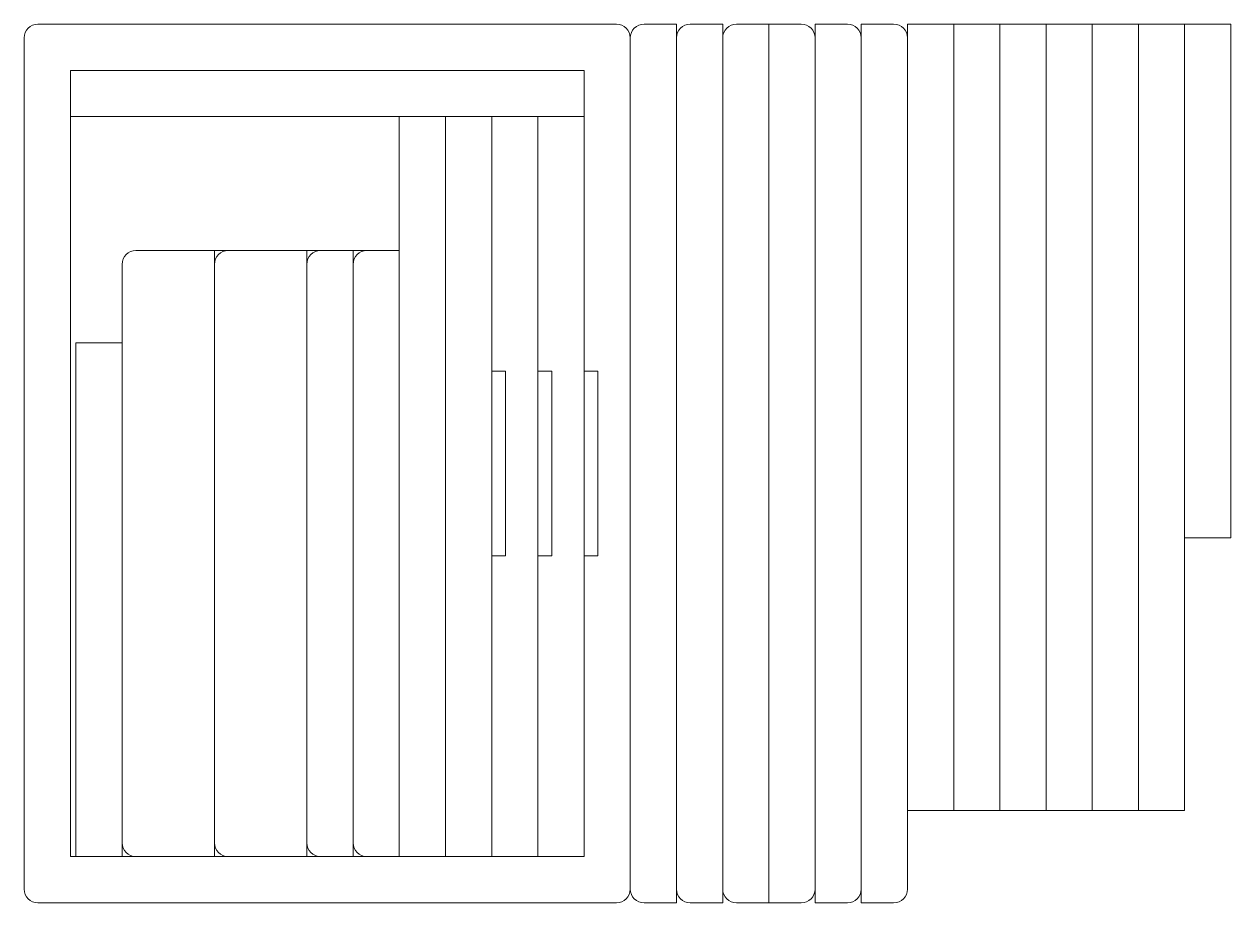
# Model space of a CAD drawing. Header units: millimetres. Extents: x 5 to 266, y -195 to -5.
import ezdxf

# ---------------------------------------------------------------- set-up
doc = ezdxf.new("R2010")
doc.units = ezdxf.units.MM
doc.layers.get('0').update_dxf_attribs({"color": 1, "linetype": 'CONTINUOUS', "lineweight": 0, "true_color": 0xff0000})

msp = doc.modelspace()

# ---------------------------------------------------------------- linework, layer by layer
for p, q in [((8, -4.9), (133.2, -4.9)), ((139.2, -4.9), (146.2, -4.9)), ((146.2, -195.1), (146.2, -4.9)), ((149.2, -4.9), (156.2, -4.9)), ((156.2, -195.1), (156.2, -4.9)), ((159.2, -4.9), (173.2, -4.9)), ((166.2, -195.1), (166.2, -4.9)), ((176.2, -4.9), (183.2, -4.9)), ((176.2, -195.1), (176.2, -4.9)), ((186.2, -4.9), (193.2, -4.9)), ((186.2, -195.1), (186.2, -4.9)), ((196.2, -4.9), (266.2, -4.9)), ((196.2, -192.1), (196.2, -4.9)), ((206.2, -175.1), (206.2, -4.9)), ((216.2, -175.1), (216.2, -4.9)), ((226.2, -175.1), (226.2, -4.9)), ((236.2, -175.1), (236.2, -4.9)), ((246.2, -175.1), (246.2, -4.9)), ((256.2, -175.1), (256.2, -4.9)), ((266.2, -116.1), (266.2, -4.9)), ((5, -192.1), (5, -7.9)), ((136.2, -192.1), (136.2, -7.9)), ((15, -14.9), (126.2, -14.9)), ((15, -185.1), (15, -14.9)), ((126.2, -185.1), (126.2, -14.9)), ((15, -24.9), (126.2, -24.9)), ((86.2, -185.1), (86.2, -24.9)), ((96.2, -185.1), (96.2, -24.9)), ((106.2, -185.1), (106.2, -24.9)), ((116.2, -185.1), (116.2, -24.9)), ((29.2, -53.9), (86.2, -53.9)), ((46.2, -185.1), (46.2, -53.9)), ((66.2, -185.1), (66.2, -53.9)), ((76.2, -185.1), (76.2, -53.9)), ((86.2, -185.1), (86.2, -53.9)), ((26.2, -185.1), (26.2, -56.9)), ((16.2, -185.1), (16.2, -73.9)), ((16.2, -73.9), (26.2, -73.9)), ((106.2, -80), (109.2, -80)), ((109.2, -120), (109.2, -80)), ((116.2, -80), (119.2, -80)), ((119.2, -120), (119.2, -80)), ((126.2, -80), (129.2, -80)), ((129.2, -120), (129.2, -80)), ((256.2, -116.1), (266.2, -116.1)), ((106.2, -120), (109.2, -120)), ((116.2, -120), (119.2, -120)), ((126.2, -120), (129.2, -120)), ((196.2, -175.1), (256.2, -175.1)), ((15, -185.1), (126.2, -185.1)), ((8, -195.1), (133.2, -195.1)), ((139.2, -195.1), (146.2, -195.1)), ((149.2, -195.1), (156.2, -195.1)), ((159.2, -195.1), (173.2, -195.1)), ((176.2, -195.1), (183.2, -195.1)), ((186.2, -195.1), (193.2, -195.1))]:
    msp.add_line(p, q)
for centre, start, end in [((8, -7.9), 90, 180), ((133.2, -7.9), 360, 90), ((139.2, -7.9), 90, 180), ((149.2, -7.9), 90, 180), ((159.2, -7.9), 90, 180), ((173.2, -7.9), 0, 90), ((183.2, -7.9), 0, 90), ((193.2, -7.9), 0, 90), ((29.2, -56.9), 90, 180), ((49.2, -56.9), 90, 180), ((69.2, -56.9), 90, 180), ((79.2, -56.9), 90, 180), ((29.2, -182.1), 180, 270), ((49.2, -182.1), 180, 270), ((69.2, -182.1), 180, 270), ((79.2, -182.1), 180, 270), ((8, -192.1), 180, 270), ((133.2, -192.1), 270, 0), ((139.2, -192.1), 180, 270), ((149.2, -192.1), 180, 270), ((159.2, -192.1), 180, 270), ((173.2, -192.1), 270, 0), ((183.2, -192.1), 270, 0), ((193.2, -192.1), 270, 0)]:
    msp.add_arc(centre, 3, start, end)

doc.saveas('drawing.dxf')
